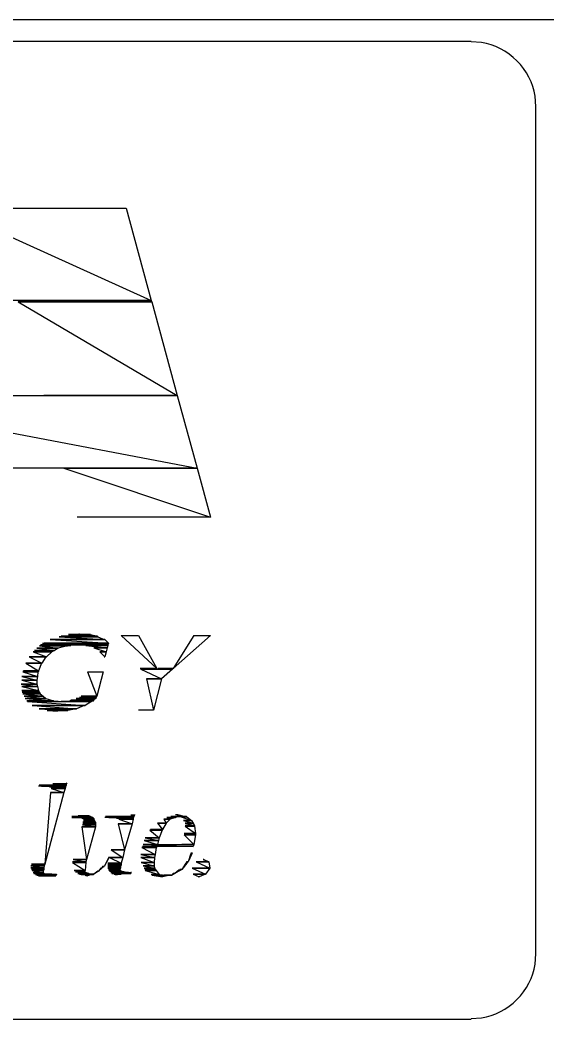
# Model space of a CAD drawing. Header units: millimetres. Extents: x 14 to 201, y 16 to 268.
# Drawn here: x 133.12 to 152.43, y 15.62 to 52.24 of the extents above; entities that cross this region are included whole.
import ezdxf

# ---------------------------------------------------------------- set-up
doc = ezdxf.new("R2010")
doc.units = ezdxf.units.MM
doc.layers.get('0').update_dxf_attribs({"linetype": 'CONTINUOUS'})

msp = doc.modelspace()

# ---------------------------------------------------------------- linework, layer by layer
at = {"color": 0}
for p, q in [((198.121, 52.2386), (17.0174, 52.2386)), ((149.648, 51.4558), (16.214, 51.4558)), ((150.03, 51.4131), (149.648, 51.4354)), ((152.02, 49.0636), (151.997, 49.4453)), ((152.02, 18.0123), (152.02, 49.0636)), ((130.451, 45.339), (137.922, 41.953)), ((130.451, 45.339), (137.011, 45.339)), ((137.011, 45.339), (137.922, 41.953)), ((137.922, 41.953), (128.058, 41.953)), ((133.033, 41.953), (137.943, 41.9104)), ((133.033, 41.953), (137.922, 41.953)), ((137.943, 41.9104), (133.054, 41.9104)), ((133.054, 41.9104), (138.875, 38.4803)), ((133.054, 41.9104), (137.943, 41.9104)), ((137.922, 41.953), (137.943, 41.9104)), ((137.943, 41.9104), (138.875, 38.4803)), ((125.603, 38.4803), (139.616, 35.814)), ((125.603, 38.4803), (138.875, 38.4803)), ((138.875, 38.4803), (133.985, 38.4803)), ((138.875, 38.4803), (139.616, 35.814)), ((139.616, 35.814), (123.698, 35.814)), ((134.725, 35.814), (140.103, 34.0155)), ((134.725, 35.814), (139.616, 35.814)), ((139.616, 35.814), (140.103, 34.0155)), ((140.103, 34.0155), (135.213, 34.0155)), ((135.7, 29.7174), (134.895, 29.7174)), ((134.895, 29.7174), (135.953, 29.654)), ((134.895, 29.7174), (135.7, 29.7174)), ((135.679, 29.7174), (135.001, 29.7174)), ((135.001, 29.7174), (135.7, 29.7174)), ((135.001, 29.7174), (135.7, 29.7174)), ((135.277, 29.7394), (135.679, 29.7174)), ((135.277, 29.7394), (135.297, 29.7394)), ((135.297, 29.7394), (135.679, 29.7174)), ((135.7, 29.7174), (135.953, 29.654)), ((136.821, 29.6761), (138.133, 28.4689)), ((136.821, 29.6761), (137.457, 29.6761)), ((137.457, 29.6761), (138.133, 28.4689)), ((139.488, 29.6761), (138.726, 28.4689)), ((140.103, 29.6761), (138.726, 28.4689)), ((139.488, 29.6761), (140.103, 29.6761)), ((134.854, 29.2943), (133.836, 29.2943)), ((133.836, 29.2943), (134.515, 29.2103)), ((133.836, 29.2943), (134.854, 29.2943)), ((134.98, 29.3164), (133.858, 29.3164)), ((133.858, 29.3164), (134.854, 29.2943)), ((133.858, 29.3164), (134.98, 29.3164)), ((136.335, 29.3371), (133.879, 29.3371)), ((133.879, 29.3371), (134.98, 29.3164)), ((133.879, 29.3371), (135.213, 29.3371)), ((136.356, 29.3798), (133.943, 29.3798)), ((133.943, 29.3798), (136.335, 29.3371)), ((133.943, 29.3798), (136.356, 29.3798)), ((136.356, 29.4004), (134.006, 29.4004)), ((134.006, 29.4004), (136.356, 29.3798)), ((134.006, 29.4004), (136.356, 29.4004)), ((136.229, 29.5272), (134.218, 29.5272)), ((134.218, 29.5272), (136.356, 29.4004)), ((134.218, 29.5272), (136.229, 29.5272)), ((136.208, 29.5272), (134.239, 29.5272)), ((134.239, 29.5272), (136.229, 29.5272)), ((134.239, 29.5272), (136.229, 29.5272)), ((134.854, 29.2943), (134.515, 29.2103)), ((135.975, 29.6333), (134.557, 29.6333)), ((134.557, 29.6333), (136.208, 29.5272)), ((134.557, 29.6333), (135.975, 29.6333)), ((135.953, 29.654), (134.621, 29.654)), ((134.621, 29.654), (135.975, 29.6333)), ((134.621, 29.654), (135.953, 29.654)), ((134.98, 29.3164), (134.854, 29.2943)), ((135.213, 29.3371), (134.98, 29.3164)), ((135.213, 29.3371), (136.335, 29.3164)), ((135.213, 29.3371), (136.335, 29.3371)), ((136.335, 29.3164), (135.53, 29.3164)), ((135.53, 29.3164), (136.313, 29.231)), ((135.53, 29.3164), (136.335, 29.3164)), ((135.953, 29.654), (135.975, 29.6333)), ((135.975, 29.6333), (136.208, 29.5272)), ((136.229, 29.5272), (136.356, 29.4004)), ((136.335, 29.3164), (136.313, 29.231)), ((136.356, 29.3798), (136.335, 29.3371)), ((136.335, 29.3371), (136.335, 29.3164)), ((136.356, 29.4004), (136.356, 29.3798)), ((134.282, 29.0835), (133.604, 29.0835)), ((133.604, 29.0835), (134.092, 28.8919)), ((133.604, 29.0835), (134.282, 29.0835)), ((134.388, 29.1248), (133.646, 29.1248)), ((133.646, 29.1248), (134.282, 29.0835)), ((133.646, 29.1248), (134.388, 29.1248)), ((134.515, 29.2103), (133.73, 29.2103)), ((133.73, 29.2103), (134.388, 29.1248)), ((133.73, 29.2103), (134.515, 29.2103)), ((134.282, 29.0835), (134.092, 28.8919)), ((134.388, 29.1248), (134.282, 29.0835)), ((134.515, 29.2103), (134.388, 29.1248)), ((136.313, 29.231), (135.826, 29.231)), ((135.826, 29.231), (136.271, 29.0835)), ((135.826, 29.231), (136.313, 29.231)), ((136.271, 29.0835), (136.039, 29.0835)), ((136.039, 29.0835), (136.229, 28.8919)), ((136.039, 29.0835), (136.271, 29.0835)), ((136.271, 29.0835), (136.229, 28.8919)), ((136.313, 29.231), (136.271, 29.0835)), ((133.922, 28.6591), (133.329, 28.6591)), ((133.329, 28.6591), (133.9, 28.6591)), ((133.329, 28.6591), (133.922, 28.6591)), ((133.329, 28.6591), (133.795, 28.3848)), ((133.329, 28.6591), (133.9, 28.6591)), ((134.092, 28.8919), (133.456, 28.8919)), ((133.456, 28.8919), (134.069, 28.8919)), ((133.456, 28.8919), (134.092, 28.8919)), ((133.456, 28.8919), (133.922, 28.6591)), ((133.456, 28.8919), (134.069, 28.8919)), ((133.9, 28.6591), (133.795, 28.3848)), ((133.922, 28.6591), (133.9, 28.6591)), ((134.069, 28.8919), (133.922, 28.6591)), ((134.092, 28.8919), (134.069, 28.8919)), ((136.208, 28.8919), (136.229, 28.8919)), ((136.229, 28.8919), (136.208, 28.8919)), ((133.795, 28.3628), (133.223, 28.3628)), ((133.223, 28.3628), (133.773, 28.3421)), ((133.223, 28.3628), (133.795, 28.3628)), ((133.773, 28.3421), (133.223, 28.3421)), ((133.223, 28.3421), (133.753, 28.1726)), ((133.223, 28.3421), (133.773, 28.3421)), ((133.795, 28.3848), (133.244, 28.3848)), ((133.244, 28.3848), (133.795, 28.3628)), ((133.244, 28.3848), (133.795, 28.3848)), ((133.773, 28.3421), (133.753, 28.1726)), ((133.795, 28.3628), (133.773, 28.3421)), ((133.795, 28.3848), (133.795, 28.3628)), ((135.593, 28.3421), (135.932, 27.4533)), ((135.593, 28.3421), (136.165, 28.3421)), ((136.165, 28.3421), (135.932, 27.4533)), ((138.133, 28.4689), (137.52, 28.4689)), ((137.52, 28.4689), (138.155, 28.4482)), ((137.52, 28.4689), (138.133, 28.4689)), ((138.155, 28.4482), (137.541, 28.4482)), ((137.541, 28.4482), (138.303, 28.0886)), ((137.541, 28.4482), (138.705, 28.4482)), ((138.133, 28.4689), (138.155, 28.4482)), ((138.705, 28.4482), (138.155, 28.4482)), ((138.726, 28.4689), (138.176, 28.4689)), ((138.176, 28.4689), (138.705, 28.4482)), ((138.176, 28.4689), (138.726, 28.4689)), ((138.705, 28.4482), (138.303, 28.0886)), ((138.726, 28.4689), (138.705, 28.4482)), ((133.73, 27.897), (133.16, 27.897)), ((133.16, 27.897), (133.753, 27.8129)), ((133.16, 27.897), (133.73, 27.897)), ((133.753, 28.1726), (133.181, 28.1726)), ((133.181, 28.1726), (133.73, 28.0458)), ((133.181, 28.1726), (133.753, 28.1726)), ((133.73, 28.0458), (133.181, 28.0458)), ((133.181, 28.0458), (133.73, 27.897)), ((133.181, 28.0458), (133.73, 28.0458)), ((133.753, 28.1726), (133.73, 28.0458)), ((133.73, 28.0458), (133.73, 27.897)), ((133.73, 27.897), (133.753, 27.8129)), ((138.303, 28.0886), (137.753, 28.0886)), ((137.753, 28.0886), (138.006, 26.9448)), ((137.753, 28.0886), (138.303, 28.0886)), ((138.303, 28.0886), (138.006, 26.9448)), ((133.753, 27.8129), (133.181, 27.8129)), ((133.181, 27.8129), (133.795, 27.6655)), ((133.181, 27.8129), (133.753, 27.8129)), ((133.795, 27.6655), (133.181, 27.6655)), ((133.181, 27.6655), (133.816, 27.6007)), ((133.181, 27.6655), (133.795, 27.6655)), ((133.816, 27.6007), (133.201, 27.6007)), ((133.201, 27.6007), (133.858, 27.5373)), ((133.201, 27.6007), (133.816, 27.6007)), ((133.858, 27.5373), (133.223, 27.5373)), ((133.223, 27.5373), (133.963, 27.4533)), ((133.223, 27.5373), (133.858, 27.5373)), ((133.753, 27.8129), (133.795, 27.6655)), ((133.795, 27.6655), (133.816, 27.6007)), ((133.816, 27.6007), (133.858, 27.5373)), ((133.858, 27.5373), (133.963, 27.4533)), ((133.963, 27.4533), (133.266, 27.4533)), ((133.266, 27.4533), (134.069, 27.3678)), ((133.266, 27.4533), (133.963, 27.4533)), ((134.069, 27.3678), (133.307, 27.3678)), ((133.307, 27.3678), (134.345, 27.2838)), ((133.307, 27.3678), (134.069, 27.3678)), ((134.345, 27.2838), (133.371, 27.2838)), ((133.371, 27.2838), (134.515, 27.2631)), ((133.371, 27.2838), (134.345, 27.2838)), ((134.515, 27.2631), (133.393, 27.2631)), ((133.393, 27.2631), (134.557, 27.2631)), ((133.393, 27.2631), (134.557, 27.2631)), ((133.393, 27.2631), (134.621, 27.2631)), ((133.393, 27.2631), (134.621, 27.2631)), ((133.393, 27.2631), (135.509, 27.1143)), ((133.393, 27.2631), (135.742, 27.2631)), ((135.509, 27.1143), (133.562, 27.1143)), ((133.562, 27.1143), (135.467, 27.1143)), ((133.562, 27.1143), (135.509, 27.1143)), ((135.467, 27.1143), (133.583, 27.1143)), ((133.583, 27.1143), (135.191, 26.9875)), ((133.583, 27.1143), (135.467, 27.1143)), ((133.963, 27.4533), (134.069, 27.3678)), ((134.069, 27.3678), (134.345, 27.2838)), ((134.345, 27.2838), (134.515, 27.2631)), ((135.742, 27.2631), (134.621, 27.2631)), ((135.742, 27.2631), (134.684, 27.2631)), ((134.684, 27.2631), (135.742, 27.2631)), ((134.684, 27.2631), (135.742, 27.2631)), ((135.806, 27.2838), (134.938, 27.2838)), ((134.938, 27.2838), (135.742, 27.2631)), ((134.938, 27.2838), (135.806, 27.2838)), ((135.806, 27.3044), (134.98, 27.3044)), ((134.98, 27.3044), (135.806, 27.2838)), ((134.98, 27.3044), (135.806, 27.3044)), ((135.89, 27.3678), (135.17, 27.3678)), ((135.17, 27.3678), (135.806, 27.3044)), ((135.17, 27.3678), (135.89, 27.3678)), ((135.467, 27.1143), (135.191, 26.9875)), ((135.912, 27.4106), (135.297, 27.4106)), ((135.297, 27.4106), (135.89, 27.3678)), ((135.297, 27.4106), (135.912, 27.4106)), ((135.932, 27.4533), (135.36, 27.4533)), ((135.36, 27.4533), (135.912, 27.4106)), ((135.36, 27.4533), (135.932, 27.4533)), ((135.509, 27.1143), (135.467, 27.1143)), ((135.742, 27.2631), (135.509, 27.1143)), ((135.806, 27.2838), (135.742, 27.2631)), ((135.89, 27.3678), (135.806, 27.3044)), ((135.806, 27.3044), (135.806, 27.2838)), ((135.912, 27.4106), (135.89, 27.3678)), ((135.932, 27.4533), (135.912, 27.4106)), ((135.191, 26.9875), (133.816, 26.9875)), ((133.816, 26.9875), (135.17, 26.9875)), ((133.816, 26.9875), (135.191, 26.9875)), ((133.816, 26.9875), (134.874, 26.9241)), ((133.816, 26.9875), (135.17, 26.9875)), ((134.874, 26.9241), (134.112, 26.9241)), ((134.112, 26.9241), (134.768, 26.9241)), ((134.112, 26.9241), (134.874, 26.9241)), ((134.768, 26.9241), (134.133, 26.9241)), ((134.133, 26.9241), (134.492, 26.9034)), ((134.133, 26.9241), (134.768, 26.9241)), ((134.768, 26.9241), (134.492, 26.9034)), ((134.874, 26.9241), (134.768, 26.9241)), ((135.17, 26.9875), (134.874, 26.9241)), ((135.191, 26.9875), (135.17, 26.9875)), ((138.006, 26.9448), (137.457, 26.9448)), ((151.997, 17.632), (152.02, 18.0123)), ((16.214, 15.6215), (149.648, 15.6215)), ((149.648, 15.6421), (150.03, 15.6628))]:
    msp.add_line(p, q, dxfattribs=at)
at = {"color": 251}
for p, q in [((134.811, 24.1928), (133.816, 24.1928)), ((133.816, 24.1928), (134.789, 24.1515)), ((133.816, 24.1928), (134.811, 24.1928)), ((134.811, 24.2356), (134.324, 24.2356)), ((134.324, 24.2356), (134.811, 24.1928)), ((134.324, 24.2356), (134.811, 24.2356)), ((134.811, 24.1928), (134.789, 24.1515)), ((134.831, 24.2783), (134.811, 24.2356)), ((134.811, 24.2356), (134.811, 24.1928)), ((134.789, 24.1515), (133.795, 24.1515)), ((133.9, 24.1515), (134.789, 24.1294)), ((133.9, 24.1515), (134.789, 24.1515)), ((134.239, 23.9186), (134.028, 21.2935)), ((134.725, 23.9186), (134.028, 21.2935)), ((134.789, 24.1294), (134.196, 24.1294)), ((134.196, 24.1294), (134.768, 24.0661)), ((134.196, 24.1294), (134.789, 24.1294)), ((134.725, 23.9186), (134.239, 23.9186)), ((134.239, 23.9186), (134.725, 23.9186)), ((134.768, 24.0661), (134.259, 24.0661)), ((134.259, 24.0661), (134.725, 23.9186)), ((134.259, 24.0661), (134.768, 24.0661)), ((134.768, 24.0661), (134.725, 23.9186)), ((134.789, 24.1294), (134.768, 24.0661)), ((134.789, 24.1515), (134.789, 24.1294)), ((135.657, 23.0711), (135.254, 23.0711)), ((135.254, 23.0711), (135.7, 23.0504)), ((135.254, 23.0711), (135.657, 23.0711)), ((135.616, 23.0711), (135.509, 23.0711)), ((135.509, 23.0711), (135.657, 23.0711)), ((135.509, 23.0711), (135.657, 23.0711)), ((135.551, 23.0711), (135.616, 23.0711)), ((135.657, 23.0711), (135.7, 23.0504)), ((137.308, 23.0932), (137.181, 23.0932)), ((137.181, 23.0932), (137.287, 23.0504)), ((137.181, 23.0932), (137.308, 23.0932)), ((137.308, 23.0932), (137.287, 23.0504)), ((137.308, 23.1138), (137.308, 23.0932)), ((138.811, 23.1138), (139.171, 23.0504)), ((138.811, 23.1138), (138.895, 23.1138)), ((138.895, 23.1138), (139.171, 23.0504)), ((135.7, 23.0504), (135.021, 23.0504)), ((135.021, 23.0504), (135.72, 23.0298)), ((135.021, 23.0504), (135.7, 23.0504)), ((135.72, 23.0298), (135.021, 23.0298)), ((135.021, 23.0298), (135.783, 23.0077)), ((135.021, 23.0298), (135.72, 23.0298)), ((135.783, 23.0077), (135.021, 23.0077)), ((135.021, 23.0077), (135.783, 23.0077)), ((135.021, 23.0077), (135.783, 23.0077)), ((135.15, 23.0077), (135.783, 22.9871)), ((135.15, 23.0077), (135.783, 23.0077)), ((135.783, 22.9871), (135.383, 22.9871)), ((135.383, 22.9871), (135.826, 22.9664)), ((135.383, 22.9871), (135.783, 22.9871)), ((135.89, 22.7335), (135.403, 22.7335)), ((135.403, 22.7335), (135.89, 22.6701)), ((135.403, 22.7335), (135.89, 22.7335)), ((135.826, 22.9664), (135.424, 22.9664)), ((135.424, 22.9664), (135.826, 22.9443)), ((135.424, 22.9664), (135.826, 22.9664)), ((135.869, 22.8382), (135.424, 22.8382)), ((135.424, 22.8382), (135.89, 22.8382)), ((135.424, 22.8382), (135.89, 22.8382)), ((135.424, 22.8382), (135.89, 22.7969)), ((135.424, 22.8382), (135.89, 22.8382)), ((135.89, 22.7969), (135.424, 22.7969)), ((135.424, 22.7969), (135.89, 22.7335)), ((135.424, 22.7969), (135.89, 22.7969)), ((135.826, 22.9443), (135.446, 22.9443)), ((135.446, 22.9443), (135.847, 22.903)), ((135.446, 22.9443), (135.826, 22.9443)), ((135.847, 22.903), (135.446, 22.903)), ((135.446, 22.903), (135.869, 22.8382)), ((135.446, 22.903), (135.847, 22.903)), ((135.7, 23.0504), (135.72, 23.0298)), ((135.72, 23.0298), (135.783, 23.0077)), ((135.783, 23.0077), (135.783, 22.9871)), ((135.783, 22.9871), (135.826, 22.9664)), ((135.826, 22.9664), (135.826, 22.9443)), ((135.826, 22.9443), (135.847, 22.903)), ((135.847, 22.903), (135.869, 22.8382)), ((135.89, 22.8382), (135.89, 22.7969)), ((135.89, 22.7969), (135.89, 22.7335)), ((135.89, 22.7335), (135.89, 22.6701)), ((137.267, 23.0077), (136.229, 23.0077)), ((137.287, 23.0504), (136.249, 23.0504)), ((136.249, 23.0504), (137.267, 23.0077)), ((136.249, 23.0504), (137.287, 23.0504)), ((136.376, 23.0077), (137.267, 22.9871)), ((136.376, 23.0077), (137.267, 23.0077)), ((137.267, 22.9871), (136.652, 22.9871)), ((136.652, 22.9871), (137.267, 22.9443)), ((136.652, 22.9871), (137.267, 22.9871)), ((137.224, 22.7748), (136.715, 22.7748)), ((136.715, 22.7748), (136.948, 21.8226)), ((136.715, 22.7748), (137.224, 22.7748)), ((137.267, 22.9443), (136.737, 22.9443)), ((136.737, 22.9443), (137.224, 22.7748)), ((136.737, 22.9443), (137.267, 22.9443)), ((137.224, 22.7748), (136.948, 21.8226)), ((137.267, 22.9443), (137.224, 22.7748)), ((137.287, 23.0504), (137.267, 23.0077)), ((137.267, 23.0077), (137.267, 22.9871)), ((137.267, 22.9871), (137.267, 22.9443)), ((138.472, 22.7969), (138.155, 22.7969)), ((138.155, 22.7969), (138.345, 22.564)), ((138.155, 22.7969), (138.472, 22.7969)), ((138.472, 22.7969), (138.345, 22.564)), ((138.621, 22.9443), (138.388, 22.9443)), ((138.388, 22.9443), (138.472, 22.7969)), ((138.388, 22.9443), (138.621, 22.9443)), ((138.621, 22.9443), (138.472, 22.7969)), ((138.811, 23.0077), (138.493, 23.0077)), ((138.493, 23.0077), (138.621, 22.9443)), ((138.493, 23.0077), (138.811, 23.0077)), ((138.811, 23.0077), (138.621, 22.9443)), ((139.171, 23.0504), (138.642, 23.0504)), ((138.642, 23.0504), (138.811, 23.0077)), ((138.642, 23.0504), (138.938, 23.0504)), ((138.938, 23.0504), (138.811, 23.0077)), ((138.938, 23.0504), (139.214, 23.0504)), ((138.938, 23.0504), (139.214, 23.0504)), ((139.214, 23.0504), (138.981, 23.0504)), ((138.981, 23.0504), (139.234, 23.0298)), ((138.981, 23.0504), (139.214, 23.0504)), ((139.234, 23.0298), (139.022, 23.0298)), ((139.022, 23.0298), (139.404, 22.903)), ((139.022, 23.0298), (139.234, 23.0298)), ((139.404, 22.903), (139.107, 22.903)), ((139.107, 22.903), (139.467, 22.7969)), ((139.107, 22.903), (139.404, 22.903)), ((139.467, 22.7969), (139.171, 22.7969)), ((139.171, 22.7969), (139.51, 22.7114)), ((139.171, 22.7969), (139.467, 22.7969)), ((139.51, 22.7114), (139.171, 22.7114)), ((139.171, 22.7114), (139.51, 22.6908)), ((139.171, 22.7114), (139.51, 22.7114)), ((139.214, 23.0504), (139.234, 23.0298)), ((139.234, 23.0298), (139.404, 22.903)), ((139.404, 22.903), (139.467, 22.7969)), ((139.467, 22.7969), (139.51, 22.7114)), ((139.51, 22.7114), (139.51, 22.6908)), ((135.89, 22.6701), (135.383, 22.6701)), ((135.383, 22.6701), (135.551, 21.4629)), ((135.383, 22.6701), (135.89, 22.6701)), ((135.89, 22.6701), (135.551, 21.4629)), ((138.325, 22.5419), (137.88, 22.5419)), ((137.88, 22.5419), (138.219, 22.2677)), ((137.88, 22.5419), (138.325, 22.5419)), ((138.345, 22.564), (137.9, 22.564)), ((137.9, 22.564), (138.325, 22.5419)), ((137.9, 22.564), (138.345, 22.564)), ((138.325, 22.5419), (138.219, 22.2677)), ((138.345, 22.564), (138.325, 22.5419)), ((139.551, 22.4152), (139.128, 22.4152)), ((139.128, 22.4152), (139.551, 22.3738)), ((139.128, 22.4152), (139.551, 22.4152)), ((139.551, 22.3738), (139.128, 22.3738)), ((139.128, 22.3738), (139.488, 22.0128)), ((139.128, 22.3738), (139.551, 22.3738)), ((139.51, 22.6908), (139.171, 22.6908)), ((139.171, 22.6908), (139.551, 22.4152)), ((139.171, 22.6908), (139.51, 22.6908)), ((139.551, 22.3738), (139.488, 22.0128)), ((139.51, 22.6908), (139.551, 22.4152)), ((139.551, 22.4152), (139.551, 22.3738)), ((138.155, 22.0128), (137.626, 22.0128)), ((137.626, 22.0128), (139.488, 22.0128)), ((137.626, 22.0128), (139.488, 22.0128)), ((137.626, 22.0128), (139.467, 21.9494)), ((137.626, 22.0128), (139.488, 22.0128)), ((138.196, 22.1616), (137.667, 22.1616)), ((137.667, 22.1616), (138.155, 22.0128)), ((137.667, 22.1616), (138.196, 22.1616)), ((138.219, 22.2677), (137.71, 22.2677)), ((137.71, 22.2677), (138.196, 22.1616)), ((137.71, 22.2677), (138.219, 22.2677)), ((138.196, 22.1616), (138.155, 22.0128)), ((138.219, 22.2677), (138.196, 22.1616)), ((139.488, 22.0128), (139.044, 22.0128)), ((139.488, 22.0128), (139.467, 21.9494)), ((136.948, 21.8226), (136.462, 21.8226)), ((136.462, 21.8226), (136.885, 21.547)), ((136.462, 21.8226), (136.948, 21.8226)), ((136.948, 21.8226), (136.885, 21.547)), ((138.07, 21.6531), (137.541, 21.6531)), ((137.541, 21.6531), (138.049, 21.547)), ((137.541, 21.6531), (138.07, 21.6531)), ((138.113, 21.9081), (137.583, 21.9081)), ((137.583, 21.9081), (138.07, 21.6531)), ((137.583, 21.9081), (138.113, 21.9081)), ((139.467, 21.9494), (137.604, 21.9494)), ((137.604, 21.9494), (138.113, 21.9081)), ((137.604, 21.9494), (138.133, 21.9494)), ((138.07, 21.6531), (138.049, 21.547)), ((138.113, 21.9081), (138.07, 21.6531)), ((138.133, 21.9494), (138.113, 21.9081)), ((139.361, 21.6531), (139.277, 21.3789)), ((139.404, 21.6531), (139.277, 21.3789)), ((139.404, 21.6531), (139.361, 21.6531)), ((139.361, 21.6531), (139.404, 21.6531)), ((139.383, 21.7165), (139.404, 21.6531)), ((139.383, 21.7165), (139.424, 21.7165)), ((139.424, 21.7165), (139.404, 21.6531)), ((134.028, 21.2935), (133.54, 21.2935)), ((133.54, 21.2935), (134.006, 21.2301)), ((133.54, 21.2935), (134.028, 21.2935)), ((134.028, 21.2935), (134.006, 21.2301)), ((135.53, 21.3789), (135.044, 21.3789)), ((135.044, 21.3789), (135.53, 21.3568)), ((135.044, 21.3789), (135.53, 21.3789)), ((135.53, 21.3568), (135.044, 21.3568)), ((135.044, 21.3568), (135.509, 21.0606)), ((135.044, 21.3568), (135.53, 21.3568)), ((135.551, 21.4629), (135.064, 21.4629)), ((135.064, 21.4629), (135.53, 21.3789)), ((135.064, 21.4629), (135.551, 21.4629)), ((135.53, 21.3568), (135.509, 21.0606)), ((135.551, 21.4629), (135.53, 21.3789)), ((135.53, 21.3789), (135.53, 21.3568)), ((136.356, 21.5263), (136.208, 21.2094)), ((136.376, 21.5263), (136.208, 21.2094)), ((136.821, 21.3362), (136.335, 21.3362)), ((136.335, 21.3362), (136.821, 21.3362)), ((136.335, 21.3362), (136.821, 21.3362)), ((136.335, 21.3362), (136.821, 21.2728)), ((136.335, 21.3362), (136.821, 21.3362)), ((136.821, 21.2728), (136.335, 21.2728)), ((136.335, 21.2728), (136.801, 21.2094)), ((136.335, 21.2728), (136.821, 21.2728)), ((136.885, 21.547), (136.356, 21.547)), ((136.356, 21.547), (136.376, 21.5263)), ((136.356, 21.547), (136.398, 21.547)), ((136.376, 21.5263), (136.356, 21.5263)), ((136.356, 21.5263), (136.376, 21.5263)), ((136.398, 21.547), (136.376, 21.5263)), ((136.398, 21.547), (136.821, 21.3362)), ((136.398, 21.547), (136.885, 21.547)), ((136.821, 21.2728), (136.801, 21.2094)), ((136.885, 21.547), (136.821, 21.3362)), ((136.821, 21.3362), (136.821, 21.2728)), ((138.049, 21.547), (137.541, 21.547)), ((137.541, 21.547), (138.029, 21.3568)), ((137.541, 21.547), (138.049, 21.547)), ((138.029, 21.3568), (137.563, 21.3568)), ((137.563, 21.3568), (138.029, 21.2301)), ((137.563, 21.3568), (138.029, 21.3568)), ((138.049, 21.547), (138.029, 21.3568)), ((138.029, 21.3568), (138.029, 21.2301)), ((139.192, 21.3362), (139.044, 21.1033)), ((139.234, 21.3362), (139.044, 21.1033)), ((139.234, 21.3362), (139.192, 21.3362)), ((139.192, 21.3362), (139.234, 21.3362)), ((139.277, 21.3789), (139.214, 21.3789)), ((139.214, 21.3789), (139.234, 21.3362)), ((139.214, 21.3789), (139.277, 21.3789)), ((139.277, 21.3789), (139.234, 21.3362)), ((140.039, 21.3789), (139.573, 21.3789)), ((139.573, 21.3789), (140.08, 21.146)), ((139.573, 21.3789), (140.039, 21.3789)), ((139.849, 21.4629), (139.827, 21.4629)), ((139.827, 21.4629), (140.039, 21.3789)), ((139.827, 21.4629), (139.849, 21.4629)), ((139.849, 21.4629), (140.039, 21.3789)), ((140.039, 21.3789), (140.08, 21.146)), ((134.006, 21.2301), (133.519, 21.2301)), ((133.519, 21.2301), (133.985, 21.1667)), ((133.519, 21.2301), (134.006, 21.2301)), ((133.985, 21.1667), (133.519, 21.1667)), ((133.519, 21.1667), (133.985, 21.1239)), ((133.519, 21.1667), (133.985, 21.1667)), ((133.985, 21.1239), (133.54, 21.1239)), ((133.54, 21.1239), (133.985, 21.1033)), ((133.54, 21.1239), (133.985, 21.1239)), ((133.985, 21.1033), (133.54, 21.1033)), ((133.54, 21.1033), (133.963, 21.0606)), ((133.54, 21.1033), (133.985, 21.1033)), ((133.963, 21.0606), (133.562, 21.0606)), ((133.562, 21.0606), (133.963, 20.9972)), ((133.562, 21.0606), (133.963, 21.0606)), ((133.963, 20.9972), (133.604, 20.9972)), ((133.604, 20.9972), (133.963, 20.9972)), ((133.604, 20.9972), (133.963, 20.9972)), ((133.604, 20.9972), (134.006, 20.9544)), ((133.604, 20.9972), (133.963, 20.9972)), ((134.006, 20.9544), (133.626, 20.9544)), ((133.626, 20.9544), (134.006, 20.9544)), ((133.626, 20.9544), (134.006, 20.9544)), ((134.006, 20.9544), (133.646, 20.9544)), ((133.646, 20.9544), (134.282, 20.9338)), ((133.646, 20.9544), (134.006, 20.9544)), ((134.282, 20.9338), (133.689, 20.9338)), ((133.689, 20.9338), (134.451, 20.9131)), ((133.689, 20.9338), (134.451, 20.9338)), ((134.451, 20.9131), (133.689, 20.9131)), ((133.689, 20.9131), (134.429, 20.8911)), ((133.689, 20.9131), (134.451, 20.9131)), ((134.429, 20.8911), (133.73, 20.8911)), ((133.73, 20.8911), (134.429, 20.8704)), ((133.73, 20.8911), (134.429, 20.8911)), ((133.985, 21.1033), (133.963, 21.0606)), ((133.963, 21.0606), (133.963, 20.9972)), ((133.963, 20.9972), (134.006, 20.9544)), ((134.006, 21.2301), (133.985, 21.1667)), ((133.985, 21.1667), (133.985, 21.1239)), ((133.985, 21.1239), (133.985, 21.1033)), ((134.006, 20.9544), (134.282, 20.9338)), ((134.451, 20.9131), (134.429, 20.8911)), ((134.429, 20.8911), (134.429, 20.8704)), ((134.451, 20.9338), (134.451, 20.9131)), ((135.509, 21.0606), (135.107, 21.0606)), ((135.107, 21.0606), (135.487, 21.0178)), ((135.107, 21.0606), (135.509, 21.0606)), ((135.487, 21.0178), (135.15, 21.0178)), ((135.15, 21.0178), (135.636, 20.9544)), ((135.15, 21.0178), (135.487, 21.0178)), ((135.636, 20.9544), (135.234, 20.9544)), ((135.234, 20.9544), (135.657, 20.9338)), ((135.234, 20.9544), (135.636, 20.9544)), ((135.657, 20.9338), (135.297, 20.9338)), ((135.297, 20.9338), (135.679, 20.9338)), ((135.297, 20.9338), (135.679, 20.9338)), ((135.679, 20.9338), (135.318, 20.9338)), ((135.318, 20.9338), (135.806, 20.9131)), ((135.318, 20.9338), (135.826, 20.9338)), ((135.806, 20.9131), (135.36, 20.9131)), ((135.36, 20.9131), (135.657, 20.8911)), ((135.36, 20.9131), (135.806, 20.9131)), ((135.509, 21.0606), (135.487, 21.0178)), ((135.487, 21.0178), (135.636, 20.9544)), ((135.657, 20.8911), (135.509, 20.8911)), ((135.509, 20.8911), (135.593, 20.8704)), ((135.509, 20.8911), (135.657, 20.8911)), ((135.657, 20.8911), (135.593, 20.8704)), ((135.636, 20.9544), (135.657, 20.9338)), ((135.806, 20.9131), (135.657, 20.8911)), ((135.826, 20.9338), (135.679, 20.9338)), ((135.679, 20.9338), (135.826, 20.9338)), ((135.679, 20.9338), (135.826, 20.9338)), ((135.826, 20.9338), (135.806, 20.9131)), ((135.975, 21.0399), (135.826, 20.9338)), ((135.996, 21.0399), (135.826, 20.9338)), ((135.996, 21.0399), (135.975, 21.0399)), ((135.975, 21.0399), (135.996, 21.0399)), ((136.08, 21.146), (135.996, 21.0399)), ((136.122, 21.146), (135.996, 21.0399)), ((136.122, 21.146), (136.08, 21.146)), ((136.08, 21.146), (136.122, 21.146)), ((136.145, 21.2094), (136.122, 21.146)), ((136.186, 21.2094), (136.122, 21.146)), ((136.208, 21.2094), (136.145, 21.2094)), ((136.145, 21.2094), (136.186, 21.2094)), ((136.145, 21.2094), (136.208, 21.2094)), ((136.145, 21.2094), (136.186, 21.2094)), ((136.208, 21.2094), (136.186, 21.2094)), ((136.801, 21.2094), (136.335, 21.2094)), ((136.335, 21.2094), (136.801, 21.1873)), ((136.335, 21.2094), (136.801, 21.2094)), ((136.801, 21.1873), (136.335, 21.1873)), ((136.335, 21.1873), (136.801, 21.146)), ((136.335, 21.1873), (136.801, 21.1873)), ((136.801, 21.146), (136.335, 21.146)), ((136.335, 21.146), (136.779, 21.1033)), ((136.335, 21.146), (136.801, 21.146)), ((136.779, 21.1033), (136.356, 21.1033)), ((136.356, 21.1033), (136.801, 21.0826)), ((136.356, 21.1033), (136.779, 21.1033)), ((136.801, 21.0826), (136.376, 21.0826)), ((136.376, 21.0826), (136.801, 21.0399)), ((136.376, 21.0826), (136.801, 21.0826)), ((136.801, 21.0399), (136.398, 21.0399)), ((136.398, 21.0399), (136.864, 21.0399)), ((136.398, 21.0399), (136.864, 21.0399)), ((136.398, 21.0399), (137.097, 20.9972)), ((136.398, 21.0399), (136.864, 21.0399)), ((137.097, 20.9972), (136.441, 20.9972)), ((136.441, 20.9972), (137.181, 20.9972)), ((136.441, 20.9972), (137.203, 20.9972)), ((136.441, 20.9972), (137.181, 20.9544)), ((136.441, 20.9972), (137.181, 20.9972)), ((137.181, 20.9544), (136.482, 20.9544)), ((136.482, 20.9544), (137.097, 20.9544)), ((136.482, 20.9544), (137.181, 20.9544)), ((137.097, 20.9544), (136.504, 20.9544)), ((136.504, 20.9544), (136.821, 20.9338)), ((136.504, 20.9544), (137.097, 20.9544)), ((136.821, 20.9338), (136.568, 20.9338)), ((136.568, 20.9338), (136.694, 20.9131)), ((136.568, 20.9338), (136.821, 20.9338)), ((136.694, 20.9131), (136.609, 20.9131)), ((136.609, 20.9131), (136.694, 20.9131)), ((136.609, 20.9131), (136.694, 20.9131)), ((136.652, 20.9131), (136.694, 20.9131)), ((136.694, 20.9131), (136.652, 20.9131)), ((136.694, 20.9131), (136.674, 20.9131)), ((136.821, 20.9338), (136.694, 20.9131)), ((136.801, 21.146), (136.779, 21.1033)), ((136.779, 21.1033), (136.801, 21.0826)), ((136.801, 21.2094), (136.801, 21.1873)), ((136.801, 21.1873), (136.801, 21.146)), ((136.801, 21.0826), (136.801, 21.0399)), ((137.097, 20.9544), (136.821, 20.9338)), ((136.864, 21.0399), (137.097, 20.9972)), ((137.181, 20.9544), (137.097, 20.9544)), ((137.203, 20.9972), (137.181, 20.9972)), ((137.181, 20.9972), (137.181, 20.9544)), ((138.029, 21.2301), (137.626, 21.2301)), ((137.626, 21.2301), (138.049, 21.146)), ((137.626, 21.2301), (138.029, 21.2301)), ((138.049, 21.146), (137.667, 21.146)), ((137.667, 21.146), (138.092, 21.1033)), ((137.667, 21.146), (138.049, 21.146)), ((138.092, 21.1033), (137.69, 21.1033)), ((137.69, 21.1033), (138.113, 21.0606)), ((137.69, 21.1033), (138.092, 21.1033)), ((138.113, 21.0606), (137.71, 21.0606)), ((137.71, 21.0606), (138.219, 20.9131)), ((137.71, 21.0606), (138.113, 21.0606)), ((138.219, 20.9131), (137.922, 20.9131)), ((137.922, 20.9131), (138.345, 20.8911)), ((137.922, 20.9131), (138.219, 20.9131)), ((138.345, 20.8911), (137.964, 20.8911)), ((137.964, 20.8911), (138.388, 20.8911)), ((137.964, 20.8911), (138.388, 20.8911)), ((137.964, 20.8911), (138.345, 20.8277)), ((137.964, 20.8911), (138.621, 20.8911)), ((138.029, 21.2301), (138.049, 21.146)), ((138.049, 21.146), (138.092, 21.1033)), ((138.092, 21.1033), (138.113, 21.0606)), ((138.113, 21.0606), (138.219, 20.9131)), ((138.219, 20.9131), (138.345, 20.8911)), ((138.621, 20.8911), (138.345, 20.8277)), ((138.621, 20.8911), (138.388, 20.8911)), ((138.662, 20.8911), (138.409, 20.8911)), ((138.409, 20.8911), (138.621, 20.8911)), ((138.409, 20.8911), (138.662, 20.8911)), ((138.684, 20.8911), (138.452, 20.8911)), ((138.452, 20.8911), (138.662, 20.8911)), ((138.452, 20.8911), (138.684, 20.8911)), ((138.662, 20.8911), (138.621, 20.8911)), ((138.684, 20.8911), (138.662, 20.8911)), ((138.726, 20.9544), (138.684, 20.8911)), ((138.791, 20.9544), (138.684, 20.8911)), ((138.791, 20.9544), (138.726, 20.9544)), ((138.726, 20.9544), (138.791, 20.9544)), ((138.938, 21.0826), (138.791, 20.9544)), ((139.001, 21.0826), (138.791, 20.9544)), ((139.001, 21.0826), (138.938, 21.0826)), ((138.938, 21.0826), (139.001, 21.0826)), ((139.044, 21.1033), (138.981, 21.1033)), ((138.981, 21.1033), (139.001, 21.0826)), ((138.981, 21.1033), (139.044, 21.1033)), ((139.044, 21.1033), (139.001, 21.0826)), ((140.08, 21.146), (139.424, 21.146)), ((139.424, 21.146), (139.912, 20.9338)), ((139.424, 21.146), (140.08, 21.146)), ((139.912, 20.9338), (139.467, 20.9338)), ((139.467, 20.9338), (139.679, 20.8277)), ((139.467, 20.9338), (139.912, 20.9338)), ((139.912, 20.9338), (139.679, 20.8277)), ((140.08, 21.146), (139.912, 20.9338)), ((134.429, 20.8704), (133.795, 20.8704)), ((133.795, 20.8704), (134.429, 20.8704)), ((133.795, 20.8704), (134.429, 20.8704)), ((134.429, 20.8704), (133.858, 20.8704)), ((135.593, 20.8704), (135.53, 20.8704)), ((138.345, 20.8277), (138.261, 20.8277)), ((139.657, 20.8277), (139.679, 20.8277)), ((139.679, 20.8277), (139.657, 20.8277))]:
    msp.add_line(p, q, dxfattribs=at)
at = {"color": 0}
for points in [[(151.997, 49.4453), (151.86, 50.4155), (151, 51.2755), (150.03, 51.4131)], [(150.03, 15.6628), (151, 15.802), (151.86, 16.6619), (151.997, 17.632)]]:
    msp.add_open_spline(points, degree=3, dxfattribs=at)

doc.saveas('drawing.dxf')
